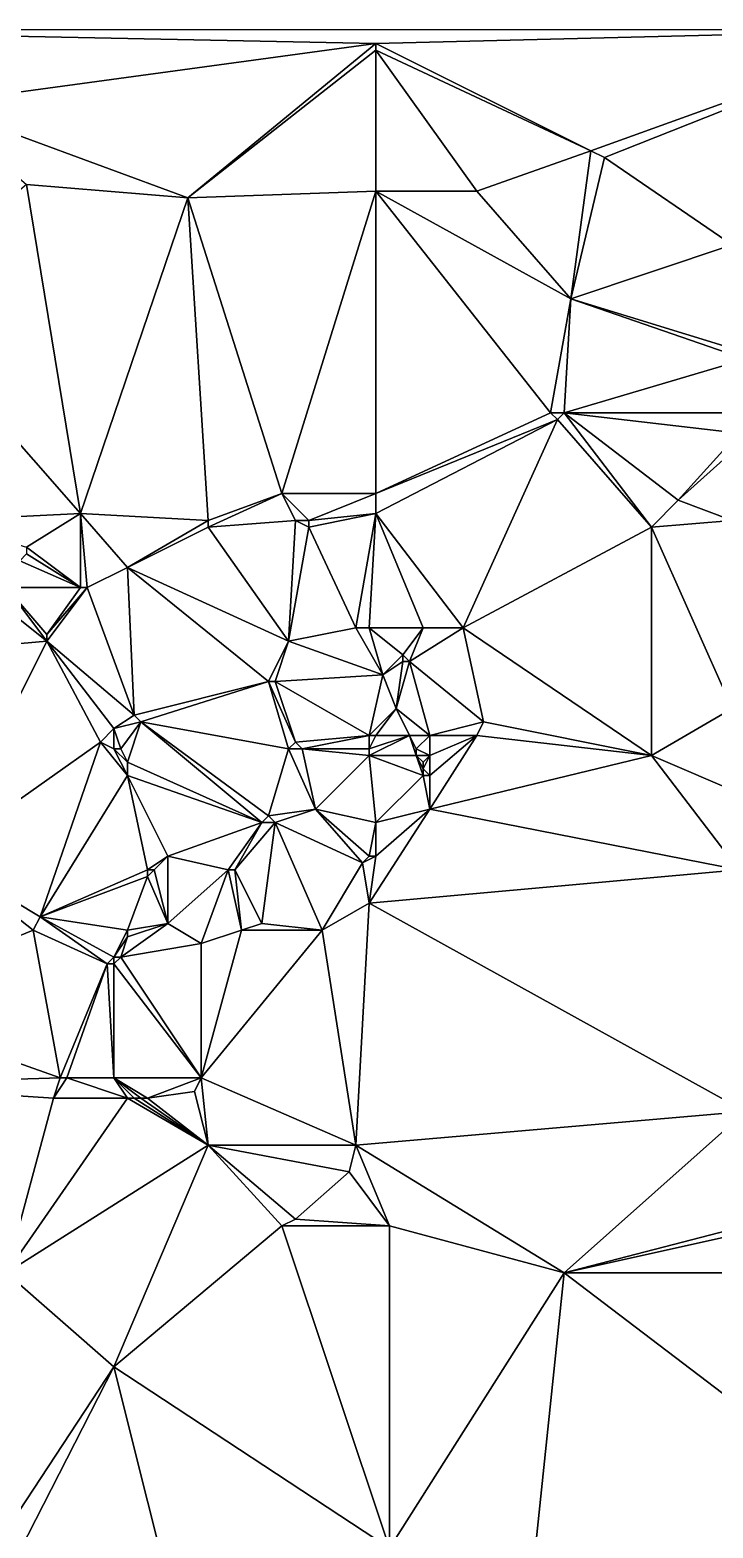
# Model space of a CAD drawing. Extents: x 2679276 to 2679656, y 1246784 to 1247152.
# Drawn here: x 2679507.5 to 2679558.3, y 1247040.2 to 1247151.8 of the extents above; entities that cross this region are included whole.
import ezdxf

# ---------------------------------------------------------------- set-up
doc = ezdxf.new("R2010")
doc.units = 0

msp = doc.modelspace()

# ---------------------------------------------------------------- linework, layer by layer
for points in [[(2679533.25, 1247150.75, 434.85), (2679482.75, 1247151.75, 434.16), (2679500.25, 1247146.25, 435.06)], [(2679482.75, 1247151.75, 434.16), (2679533.25, 1247150.75, 434.85), (2679574.25, 1247151.75, 434.78)], [(2679574.25, 1247151.75, 434.78), (2679533.25, 1247150.75, 434.85), (2679549.25, 1247142.75, 434.75)], [(2679550.25, 1247142.25, 434.72), (2679574.25, 1247151.75, 434.78), (2679549.25, 1247142.75, 434.75)], [(2679559.75, 1247135.75, 434.63), (2679574.25, 1247151.75, 434.78), (2679550.25, 1247142.25, 434.72)], [(2679533.25, 1247150.75, 434.85), (2679500.25, 1247146.25, 435.06), (2679519.25, 1247139.25, 434.84)], [(2679533.25, 1247150.25, 434.89), (2679533.25, 1247150.75, 434.85), (2679519.25, 1247139.25, 434.84)], [(2679533.25, 1247139.75, 435.32), (2679533.25, 1247150.25, 434.89), (2679519.25, 1247139.25, 434.84)], [(2679533.25, 1247150.75, 434.85), (2679533.25, 1247150.25, 434.89), (2679549.25, 1247142.75, 434.75)], [(2679540.75, 1247139.75, 435.42), (2679533.25, 1247150.25, 434.89), (2679533.25, 1247139.75, 435.32)], [(2679533.25, 1247150.25, 434.89), (2679540.75, 1247139.75, 435.42), (2679549.25, 1247142.75, 434.75)], [(2679519.25, 1247139.25, 434.84), (2679500.25, 1247146.25, 435.06), (2679507.25, 1247140.25, 435.11)], [(2679540.75, 1247139.75, 435.42), (2679547.75, 1247131.75, 435.76), (2679549.25, 1247142.75, 434.75)], [(2679550.25, 1247142.25, 434.72), (2679549.25, 1247142.75, 434.75), (2679547.75, 1247131.75, 435.76)], [(2679559.75, 1247135.75, 434.63), (2679550.25, 1247142.25, 434.72), (2679547.75, 1247131.75, 435.76)], [(2679497.25, 1247131.75, 435.53), (2679511.25, 1247115.75, 435.91), (2679507.25, 1247140.25, 435.11)], [(2679519.25, 1247139.25, 434.84), (2679507.25, 1247140.25, 435.11), (2679511.25, 1247115.75, 435.91)], [(2679511.25, 1247115.75, 435.91), (2679520.75, 1247115.25, 435.13), (2679519.25, 1247139.25, 434.84)], [(2679533.25, 1247139.75, 435.32), (2679519.25, 1247139.25, 434.84), (2679526.25, 1247117.25, 435.71)], [(2679520.75, 1247115.25, 435.13), (2679526.25, 1247117.25, 435.71), (2679519.25, 1247139.25, 434.84)], [(2679533.25, 1247139.75, 435.32), (2679526.25, 1247117.25, 435.71), (2679533.25, 1247117.25, 436.07)], [(2679546.25, 1247123.25, 436.13), (2679533.25, 1247139.75, 435.32), (2679533.25, 1247117.25, 436.07)], [(2679540.75, 1247139.75, 435.42), (2679533.25, 1247139.75, 435.32), (2679547.75, 1247131.75, 435.76)], [(2679546.25, 1247123.25, 436.13), (2679547.75, 1247131.75, 435.76), (2679533.25, 1247139.75, 435.32)], [(2679547.75, 1247131.75, 435.76), (2679560.75, 1247127.75, 434.65), (2679559.75, 1247135.75, 434.63)], [(2679497.25, 1247131.75, 435.53), (2679500.75, 1247115.25, 436.16), (2679511.25, 1247115.75, 435.91)], [(2679546.25, 1247123.25, 436.13), (2679547.25, 1247123.25, 436.12), (2679547.75, 1247131.75, 435.76)], [(2679547.25, 1247123.25, 436.12), (2679560.75, 1247127.25, 434.7), (2679547.75, 1247131.75, 435.76)], [(2679560.75, 1247127.75, 434.65), (2679547.75, 1247131.75, 435.76), (2679560.75, 1247127.25, 434.7)], [(2679560.75, 1247127.25, 434.7), (2679547.25, 1247123.25, 436.12), (2679560.75, 1247123.25, 435.72)], [(2679546.25, 1247123.25, 436.13), (2679533.25, 1247117.25, 436.07), (2679546.75, 1247122.75, 436.15)], [(2679546.25, 1247123.25, 436.13), (2679546.75, 1247122.75, 436.15), (2679547.25, 1247123.25, 436.12)], [(2679546.75, 1247122.75, 436.15), (2679553.75, 1247114.75, 436.63), (2679547.25, 1247123.25, 436.12)], [(2679560.25, 1247121.75, 436.12), (2679560.75, 1247123.25, 435.72), (2679547.25, 1247123.25, 436.12)], [(2679555.75, 1247116.75, 436.68), (2679560.25, 1247121.75, 436.12), (2679547.25, 1247123.25, 436.12)], [(2679555.75, 1247116.75, 436.68), (2679547.25, 1247123.25, 436.12), (2679553.75, 1247114.75, 436.63)], [(2679533.25, 1247115.75, 436.16), (2679546.75, 1247122.75, 436.15), (2679533.25, 1247117.25, 436.07)], [(2679539.75, 1247107.25, 436.48), (2679546.75, 1247122.75, 436.15), (2679533.25, 1247115.75, 436.16)], [(2679553.75, 1247114.75, 436.63), (2679546.75, 1247122.75, 436.15), (2679539.75, 1247107.25, 436.48)], [(2679560.25, 1247121.75, 436.12), (2679555.75, 1247116.75, 436.68), (2679560.75, 1247121.25, 436.25)], [(2679559.75, 1247115.25, 436.46), (2679560.75, 1247121.25, 436.25), (2679555.75, 1247116.75, 436.68)], [(2679527.25, 1247115.25, 435.91), (2679526.25, 1247117.25, 435.71), (2679520.75, 1247114.75, 435.14)], [(2679520.75, 1247115.25, 435.13), (2679520.75, 1247114.75, 435.14), (2679526.25, 1247117.25, 435.71)], [(2679533.25, 1247117.25, 436.07), (2679526.25, 1247117.25, 435.71), (2679528.25, 1247115.25, 436)], [(2679526.25, 1247117.25, 435.71), (2679527.25, 1247115.25, 435.91), (2679528.25, 1247115.25, 436)], [(2679533.25, 1247117.25, 436.07), (2679528.25, 1247115.25, 436), (2679533.25, 1247115.75, 436.16)], [(2679555.75, 1247116.75, 436.68), (2679553.75, 1247114.75, 436.63), (2679559.75, 1247115.25, 436.46)], [(2679507.25, 1247113.25, 436.13), (2679511.25, 1247115.75, 435.91), (2679500.75, 1247115.25, 436.16)], [(2679507.25, 1247113.25, 436.13), (2679511.25, 1247110.25, 435.23), (2679511.25, 1247115.75, 435.91)], [(2679520.75, 1247115.25, 435.13), (2679511.25, 1247115.75, 435.91), (2679514.75, 1247111.75, 435.19)], [(2679514.75, 1247111.75, 435.19), (2679511.25, 1247115.75, 435.91), (2679511.75, 1247110.25, 435.22)], [(2679511.25, 1247110.25, 435.23), (2679511.75, 1247110.25, 435.22), (2679511.25, 1247115.75, 435.91)], [(2679520.75, 1247114.75, 435.14), (2679520.75, 1247115.25, 435.13), (2679514.75, 1247111.75, 435.19)], [(2679527.25, 1247115.25, 435.91), (2679520.75, 1247114.75, 435.14), (2679526.75, 1247106.25, 436.35)], [(2679527.25, 1247115.25, 435.91), (2679526.75, 1247106.25, 436.35), (2679528.25, 1247114.75, 436.03)], [(2679528.25, 1247114.75, 436.03), (2679528.25, 1247115.25, 436), (2679527.25, 1247115.25, 435.91)], [(2679528.25, 1247114.75, 436.03), (2679531.75, 1247107.25, 435.89), (2679533.25, 1247115.75, 436.16)], [(2679528.25, 1247114.75, 436.03), (2679533.25, 1247115.75, 436.16), (2679528.25, 1247115.25, 436)], [(2679532.75, 1247107.25, 435.88), (2679533.25, 1247115.75, 436.16), (2679531.75, 1247107.25, 435.89)], [(2679536.75, 1247107.25, 436.48), (2679533.25, 1247115.75, 436.16), (2679532.75, 1247107.25, 435.88)], [(2679536.75, 1247107.25, 436.48), (2679539.75, 1247107.25, 436.48), (2679533.25, 1247115.75, 436.16)], [(2679559.75, 1247115.25, 436.46), (2679553.75, 1247114.75, 436.63), (2679559.75, 1247101.25, 436.82)], [(2679520.75, 1247114.75, 435.14), (2679514.75, 1247111.75, 435.19), (2679526.75, 1247106.25, 436.35)], [(2679531.75, 1247107.25, 435.89), (2679528.25, 1247114.75, 436.03), (2679526.75, 1247106.25, 436.35)], [(2679553.75, 1247114.75, 436.63), (2679539.75, 1247107.25, 436.48), (2679553.75, 1247097.75, 436.97)], [(2679553.75, 1247097.75, 436.97), (2679559.75, 1247101.25, 436.82), (2679553.75, 1247114.75, 436.63)], [(2679511.25, 1247110.25, 435.23), (2679507.25, 1247113.25, 436.13), (2679507.25, 1247112.75, 436.14)], [(2679511.25, 1247110.25, 435.23), (2679506.75, 1247112.25, 436.18), (2679505.75, 1247110.25, 436.28)], [(2679506.75, 1247112.25, 436.18), (2679511.25, 1247110.25, 435.23), (2679507.25, 1247112.75, 436.14)], [(2679514.75, 1247111.75, 435.19), (2679511.75, 1247110.25, 435.22), (2679515.25, 1247100.75, 436.55)], [(2679525.25, 1247103.25, 436.49), (2679514.75, 1247111.75, 435.19), (2679515.25, 1247100.75, 436.55)], [(2679525.25, 1247103.25, 436.49), (2679526.75, 1247106.25, 436.35), (2679514.75, 1247111.75, 435.19)], [(2679497.25, 1247105.25, 436.35), (2679508.75, 1247106.25, 435.87), (2679503.75, 1247110.25, 436.4)], [(2679505.75, 1247110.25, 436.28), (2679503.75, 1247110.25, 436.4), (2679508.75, 1247106.25, 435.87)], [(2679511.25, 1247110.25, 435.23), (2679505.75, 1247110.25, 436.28), (2679508.75, 1247106.75, 435.8)], [(2679505.75, 1247110.25, 436.28), (2679508.75, 1247106.25, 435.87), (2679508.75, 1247106.75, 435.8)], [(2679511.25, 1247110.25, 435.23), (2679508.75, 1247106.75, 435.8), (2679511.75, 1247110.25, 435.22)], [(2679515.25, 1247100.75, 436.55), (2679511.75, 1247110.25, 435.22), (2679508.75, 1247106.25, 435.87)], [(2679508.75, 1247106.25, 435.87), (2679511.75, 1247110.25, 435.22), (2679508.75, 1247106.75, 435.8)], [(2679526.75, 1247106.25, 436.35), (2679533.75, 1247103.75, 436.76), (2679531.75, 1247107.25, 435.89)], [(2679532.75, 1247107.25, 435.88), (2679531.75, 1247107.25, 435.89), (2679533.75, 1247103.75, 436.76)], [(2679536.75, 1247107.25, 436.48), (2679532.75, 1247107.25, 435.88), (2679535.25, 1247105.25, 436.67)], [(2679532.75, 1247107.25, 435.88), (2679533.75, 1247103.75, 436.76), (2679535.25, 1247105.25, 436.67)], [(2679536.75, 1247107.25, 436.48), (2679535.25, 1247105.25, 436.67), (2679535.75, 1247104.75, 436.71)], [(2679541.25, 1247100.25, 436.71), (2679539.75, 1247107.25, 436.48), (2679535.75, 1247104.75, 436.71)], [(2679539.75, 1247107.25, 436.48), (2679536.75, 1247107.25, 436.48), (2679535.75, 1247104.75, 436.71)], [(2679541.25, 1247100.25, 436.71), (2679553.75, 1247097.75, 436.97), (2679539.75, 1247107.25, 436.48)], [(2679497.25, 1247105.25, 436.35), (2679500.75, 1247090.25, 437.56), (2679508.75, 1247106.25, 435.87)], [(2679512.75, 1247098.75, 436.64), (2679508.75, 1247106.25, 435.87), (2679500.75, 1247090.25, 437.56)], [(2679512.75, 1247098.75, 436.64), (2679513.75, 1247099.75, 436.57), (2679508.75, 1247106.25, 435.87)], [(2679513.75, 1247099.75, 436.57), (2679515.25, 1247100.75, 436.55), (2679508.75, 1247106.25, 435.87)], [(2679525.75, 1247103.25, 436.49), (2679526.75, 1247106.25, 436.35), (2679525.25, 1247103.25, 436.49)], [(2679526.75, 1247106.25, 436.35), (2679525.75, 1247103.25, 436.49), (2679533.75, 1247103.75, 436.76)], [(2679535.25, 1247104.75, 436.73), (2679535.25, 1247105.25, 436.67), (2679533.75, 1247103.75, 436.76)], [(2679535.25, 1247104.75, 436.73), (2679535.75, 1247104.75, 436.71), (2679535.25, 1247105.25, 436.67)], [(2679533.75, 1247103.75, 436.76), (2679534.75, 1247101.25, 436.7), (2679535.25, 1247104.75, 436.73)], [(2679535.25, 1247104.75, 436.73), (2679534.75, 1247101.25, 436.7), (2679535.75, 1247104.75, 436.71)], [(2679537.25, 1247099.25, 436.79), (2679535.75, 1247104.75, 436.71), (2679534.75, 1247101.25, 436.7)], [(2679541.25, 1247100.25, 436.71), (2679535.75, 1247104.75, 436.71), (2679537.25, 1247099.25, 436.79)], [(2679515.25, 1247100.75, 436.55), (2679515.75, 1247100.25, 436.59), (2679525.25, 1247103.25, 436.49)], [(2679526.75, 1247098.25, 436.69), (2679525.25, 1247103.25, 436.49), (2679515.75, 1247100.25, 436.59)], [(2679526.75, 1247098.25, 436.69), (2679527.25, 1247098.75, 436.67), (2679525.25, 1247103.25, 436.49)], [(2679525.75, 1247103.25, 436.49), (2679525.25, 1247103.25, 436.49), (2679527.25, 1247098.75, 436.67)], [(2679533.75, 1247103.75, 436.76), (2679525.75, 1247103.25, 436.49), (2679532.75, 1247099.25, 436.18)], [(2679527.25, 1247098.75, 436.67), (2679532.75, 1247099.25, 436.18), (2679525.75, 1247103.25, 436.49)], [(2679533.75, 1247103.75, 436.76), (2679532.75, 1247099.25, 436.18), (2679534.75, 1247101.25, 436.7)], [(2679515.25, 1247100.75, 436.55), (2679513.75, 1247099.75, 436.57), (2679515.75, 1247100.25, 436.59)], [(2679534.75, 1247101.25, 436.7), (2679532.75, 1247099.25, 436.18), (2679533.25, 1247099.25, 436.21)], [(2679535.75, 1247099.25, 436.76), (2679534.75, 1247101.25, 436.7), (2679533.25, 1247099.25, 436.21)], [(2679535.75, 1247099.25, 436.76), (2679537.25, 1247099.25, 436.79), (2679534.75, 1247101.25, 436.7)], [(2679553.75, 1247097.75, 436.97), (2679560.75, 1247094.75, 437.16), (2679559.75, 1247101.25, 436.82)], [(2679512.75, 1247098.75, 436.64), (2679513.75, 1247098.25, 436.67), (2679513.75, 1247099.75, 436.57)], [(2679514.25, 1247098.25, 436.67), (2679515.75, 1247100.25, 436.59), (2679513.75, 1247099.75, 436.57)], [(2679514.25, 1247098.25, 436.67), (2679513.75, 1247099.75, 436.57), (2679513.75, 1247098.25, 436.67)], [(2679514.75, 1247097.25, 436.74), (2679515.75, 1247100.25, 436.59), (2679514.25, 1247098.25, 436.67)], [(2679515.75, 1247100.25, 436.59), (2679514.75, 1247097.25, 436.74), (2679524.75, 1247092.75, 436.55)], [(2679524.75, 1247092.75, 436.55), (2679525.25, 1247093.25, 436.53), (2679515.75, 1247100.25, 436.59)], [(2679526.75, 1247098.25, 436.69), (2679515.75, 1247100.25, 436.59), (2679525.25, 1247093.25, 436.53)], [(2679540.75, 1247099.25, 436.75), (2679541.25, 1247100.25, 436.71), (2679537.25, 1247099.25, 436.79)], [(2679540.75, 1247099.25, 436.75), (2679553.75, 1247097.75, 436.97), (2679541.25, 1247100.25, 436.71)], [(2679508.25, 1247085.75, 437.07), (2679512.75, 1247098.75, 436.64), (2679500.75, 1247090.25, 437.56)], [(2679508.25, 1247085.75, 437.07), (2679514.75, 1247096.25, 436.8), (2679512.75, 1247098.75, 436.64)], [(2679512.75, 1247098.75, 436.64), (2679514.75, 1247096.25, 436.8), (2679513.75, 1247098.25, 436.67)], [(2679526.75, 1247098.25, 436.69), (2679527.75, 1247098.25, 436.7), (2679527.25, 1247098.75, 436.67)], [(2679527.25, 1247098.75, 436.67), (2679527.75, 1247098.25, 436.7), (2679532.75, 1247099.25, 436.18)], [(2679532.75, 1247098.25, 436.1), (2679532.75, 1247099.25, 436.18), (2679527.75, 1247098.25, 436.7)], [(2679532.75, 1247099.25, 436.18), (2679532.75, 1247098.25, 436.1), (2679533.25, 1247099.25, 436.21)], [(2679532.75, 1247098.25, 436.1), (2679535.75, 1247099.25, 436.76), (2679533.25, 1247099.25, 436.21)], [(2679535.75, 1247099.25, 436.76), (2679532.75, 1247097.75, 436.12), (2679536.25, 1247097.75, 436.86)], [(2679532.75, 1247098.25, 436.1), (2679532.75, 1247097.75, 436.12), (2679535.75, 1247099.25, 436.76)], [(2679537.25, 1247099.25, 436.79), (2679535.75, 1247099.25, 436.76), (2679536.25, 1247098.25, 436.84)], [(2679535.75, 1247099.25, 436.76), (2679536.25, 1247097.75, 436.86), (2679536.25, 1247098.25, 436.84)], [(2679537.25, 1247099.25, 436.79), (2679536.25, 1247098.25, 436.84), (2679537.25, 1247097.75, 436.88)], [(2679537.25, 1247097.75, 436.88), (2679540.75, 1247099.25, 436.75), (2679537.25, 1247099.25, 436.79)], [(2679540.75, 1247099.25, 436.75), (2679537.25, 1247097.75, 436.88), (2679537.25, 1247096.25, 436.97)], [(2679537.25, 1247093.75, 437.11), (2679540.75, 1247099.25, 436.75), (2679537.25, 1247096.25, 436.97)], [(2679553.75, 1247097.75, 436.97), (2679540.75, 1247099.25, 436.75), (2679537.25, 1247093.75, 437.11)], [(2679514.75, 1247097.25, 436.74), (2679514.25, 1247098.25, 436.67), (2679513.75, 1247098.25, 436.67)], [(2679514.75, 1247097.25, 436.74), (2679513.75, 1247098.25, 436.67), (2679514.75, 1247096.25, 436.8)], [(2679525.25, 1247093.25, 436.53), (2679528.75, 1247093.75, 436.45), (2679526.75, 1247098.25, 436.69)], [(2679526.75, 1247098.25, 436.69), (2679528.75, 1247093.75, 436.45), (2679527.75, 1247098.25, 436.7)], [(2679532.75, 1247097.75, 436.12), (2679527.75, 1247098.25, 436.7), (2679528.75, 1247093.75, 436.45)], [(2679532.75, 1247097.75, 436.12), (2679532.75, 1247098.25, 436.1), (2679527.75, 1247098.25, 436.7)], [(2679533.25, 1247092.75, 437.1), (2679532.75, 1247097.75, 436.12), (2679528.75, 1247093.75, 436.45)], [(2679532.75, 1247097.75, 436.12), (2679536.75, 1247096.25, 436.96), (2679536.25, 1247097.75, 436.86)], [(2679532.75, 1247097.75, 436.12), (2679533.25, 1247092.75, 437.1), (2679536.75, 1247096.25, 436.96)], [(2679536.25, 1247097.75, 436.86), (2679537.25, 1247097.75, 436.88), (2679536.25, 1247098.25, 436.84)], [(2679536.75, 1247097.25, 436.9), (2679537.25, 1247097.75, 436.88), (2679536.25, 1247097.75, 436.86)], [(2679536.75, 1247096.75, 436.93), (2679536.25, 1247097.75, 436.86), (2679536.75, 1247096.25, 436.96)], [(2679536.75, 1247097.25, 436.9), (2679536.25, 1247097.75, 436.86), (2679536.75, 1247096.75, 436.93)], [(2679537.25, 1247097.75, 436.88), (2679536.75, 1247096.75, 436.93), (2679537.25, 1247096.25, 436.97)], [(2679536.75, 1247096.75, 436.93), (2679537.25, 1247097.75, 436.88), (2679536.75, 1247097.25, 436.9)], [(2679537.25, 1247093.75, 437.11), (2679560.25, 1247089.25, 437.31), (2679553.75, 1247097.75, 436.97)], [(2679560.75, 1247094.75, 437.16), (2679553.75, 1247097.75, 436.97), (2679560.25, 1247089.25, 437.31)], [(2679514.75, 1247097.25, 436.74), (2679514.75, 1247096.25, 436.8), (2679524.75, 1247092.75, 436.55)], [(2679536.75, 1247096.25, 436.96), (2679537.25, 1247096.25, 436.97), (2679536.75, 1247096.75, 436.93)], [(2679508.25, 1247085.75, 437.07), (2679516.25, 1247089.25, 436.61), (2679514.75, 1247096.25, 436.8)], [(2679514.75, 1247096.25, 436.8), (2679516.25, 1247089.25, 436.61), (2679517.75, 1247090.25, 436.6)], [(2679514.75, 1247096.25, 436.8), (2679517.75, 1247090.25, 436.6), (2679524.75, 1247092.75, 436.55)], [(2679537.25, 1247093.75, 437.11), (2679536.75, 1247096.25, 436.96), (2679533.25, 1247092.75, 437.1)], [(2679536.75, 1247096.25, 436.96), (2679537.25, 1247093.75, 437.11), (2679537.25, 1247096.25, 436.97)], [(2679524.75, 1247092.75, 436.55), (2679525.75, 1247092.75, 436.59), (2679525.25, 1247093.25, 436.53)], [(2679528.75, 1247093.75, 436.45), (2679525.25, 1247093.25, 436.53), (2679525.75, 1247092.75, 436.59)], [(2679532.25, 1247089.75, 437.43), (2679528.75, 1247093.75, 436.45), (2679525.75, 1247092.75, 436.59)], [(2679533.25, 1247092.75, 437.1), (2679528.75, 1247093.75, 436.45), (2679532.75, 1247090.25, 437.39)], [(2679532.25, 1247089.75, 437.43), (2679532.75, 1247090.25, 437.39), (2679528.75, 1247093.75, 436.45)], [(2679560.25, 1247089.25, 437.31), (2679537.25, 1247093.75, 437.11), (2679532.75, 1247086.75, 437.54)], [(2679533.25, 1247090.25, 437.36), (2679532.75, 1247086.75, 437.54), (2679537.25, 1247093.75, 437.11)], [(2679533.25, 1247092.75, 437.1), (2679533.25, 1247090.25, 437.36), (2679537.25, 1247093.75, 437.11)], [(2679522.25, 1247089.25, 437.17), (2679524.75, 1247092.75, 436.55), (2679517.75, 1247090.25, 436.6)], [(2679522.75, 1247089.25, 437.17), (2679524.75, 1247092.75, 436.55), (2679522.25, 1247089.25, 437.17)], [(2679524.75, 1247092.75, 436.55), (2679522.75, 1247089.25, 437.17), (2679525.75, 1247092.75, 436.59)], [(2679524.75, 1247085.25, 437.88), (2679525.75, 1247092.75, 436.59), (2679522.75, 1247089.25, 437.17)], [(2679524.75, 1247085.25, 437.88), (2679529.25, 1247084.75, 437.7), (2679525.75, 1247092.75, 436.59)], [(2679532.25, 1247089.75, 437.43), (2679525.75, 1247092.75, 436.59), (2679529.25, 1247084.75, 437.7)], [(2679533.25, 1247090.25, 437.36), (2679533.25, 1247092.75, 437.1), (2679532.75, 1247090.25, 437.39)], [(2679507.75, 1247084.75, 437.19), (2679500.75, 1247090.25, 437.56), (2679494.25, 1247079.25, 437.88)], [(2679508.25, 1247085.75, 437.07), (2679500.75, 1247090.25, 437.56), (2679507.75, 1247084.75, 437.19)], [(2679516.75, 1247089.25, 436.62), (2679517.75, 1247090.25, 436.6), (2679516.25, 1247089.25, 436.61)], [(2679516.75, 1247089.25, 436.62), (2679517.75, 1247085.25, 437.73), (2679517.75, 1247090.25, 436.6)], [(2679522.25, 1247089.25, 437.17), (2679517.75, 1247090.25, 436.6), (2679517.75, 1247085.25, 437.73)], [(2679532.75, 1247086.75, 437.54), (2679532.25, 1247089.75, 437.43), (2679529.25, 1247084.75, 437.7)], [(2679532.75, 1247090.25, 437.39), (2679532.25, 1247089.75, 437.43), (2679533.25, 1247090.25, 437.36)], [(2679532.75, 1247086.75, 437.54), (2679533.25, 1247090.25, 437.36), (2679532.25, 1247089.75, 437.43)], [(2679516.25, 1247089.25, 436.61), (2679508.25, 1247085.75, 437.07), (2679516.25, 1247088.75, 436.68)], [(2679516.25, 1247088.75, 436.68), (2679508.25, 1247085.75, 437.07), (2679514.75, 1247084.75, 437.6)], [(2679516.25, 1247088.75, 436.68), (2679514.75, 1247084.75, 437.6), (2679517.75, 1247085.25, 437.73)], [(2679516.25, 1247088.75, 436.68), (2679517.75, 1247085.25, 437.73), (2679516.75, 1247089.25, 436.62)], [(2679516.75, 1247089.25, 436.62), (2679516.25, 1247089.25, 436.61), (2679516.25, 1247088.75, 436.68)], [(2679520.25, 1247083.75, 437.94), (2679522.25, 1247089.25, 437.17), (2679517.75, 1247085.25, 437.73)], [(2679520.25, 1247083.75, 437.94), (2679523.25, 1247084.75, 437.91), (2679522.25, 1247089.25, 437.17)], [(2679522.75, 1247089.25, 437.17), (2679522.25, 1247089.25, 437.17), (2679523.25, 1247084.75, 437.91)], [(2679523.25, 1247084.75, 437.91), (2679524.75, 1247085.25, 437.88), (2679522.75, 1247089.25, 437.17)], [(2679532.75, 1247086.75, 437.54), (2679560.75, 1247071.25, 437.83), (2679560.25, 1247089.25, 437.31)], [(2679531.75, 1247068.75, 438.13), (2679532.75, 1247086.75, 437.54), (2679529.25, 1247084.75, 437.7)], [(2679560.75, 1247071.25, 437.83), (2679532.75, 1247086.75, 437.54), (2679531.75, 1247068.75, 438.13)], [(2679507.75, 1247084.75, 437.19), (2679513.25, 1247082.25, 437.88), (2679508.25, 1247085.75, 437.07)], [(2679508.25, 1247085.75, 437.07), (2679513.75, 1247082.75, 437.83), (2679514.75, 1247084.75, 437.6)], [(2679513.75, 1247082.75, 437.83), (2679508.25, 1247085.75, 437.07), (2679513.25, 1247082.25, 437.88)], [(2679520.25, 1247083.75, 437.94), (2679517.75, 1247085.25, 437.73), (2679514.25, 1247082.75, 437.85)], [(2679514.75, 1247084.25, 437.67), (2679514.25, 1247082.75, 437.85), (2679517.75, 1247085.25, 437.73)], [(2679514.75, 1247084.25, 437.67), (2679517.75, 1247085.25, 437.73), (2679514.75, 1247084.75, 437.6)], [(2679524.75, 1247085.25, 437.88), (2679523.25, 1247084.75, 437.91), (2679529.25, 1247084.75, 437.7)], [(2679509.75, 1247073.75, 438.13), (2679507.75, 1247084.75, 437.19), (2679494.25, 1247079.25, 437.88)], [(2679507.75, 1247084.75, 437.19), (2679509.75, 1247073.75, 438.13), (2679513.25, 1247082.25, 437.88)], [(2679514.75, 1247084.25, 437.67), (2679514.75, 1247084.75, 437.6), (2679513.75, 1247082.75, 437.83)], [(2679513.75, 1247082.75, 437.83), (2679514.25, 1247082.75, 437.85), (2679514.75, 1247084.25, 437.67)], [(2679531.75, 1247068.75, 438.13), (2679529.25, 1247084.75, 437.7), (2679520.25, 1247073.75, 438.72)], [(2679520.25, 1247083.75, 437.94), (2679520.25, 1247073.75, 438.72), (2679523.25, 1247084.75, 437.91)], [(2679520.25, 1247073.75, 438.72), (2679529.25, 1247084.75, 437.7), (2679523.25, 1247084.75, 437.91)], [(2679520.25, 1247083.75, 437.94), (2679514.25, 1247082.75, 437.85), (2679520.25, 1247073.75, 438.72)], [(2679509.75, 1247073.75, 438.13), (2679510.25, 1247073.75, 438.14), (2679513.25, 1247082.25, 437.88)], [(2679510.25, 1247073.75, 438.14), (2679513.75, 1247073.75, 438.74), (2679513.25, 1247082.25, 437.88)], [(2679513.75, 1247082.25, 437.89), (2679513.75, 1247082.75, 437.83), (2679513.25, 1247082.25, 437.88)], [(2679513.75, 1247082.25, 437.89), (2679513.25, 1247082.25, 437.88), (2679513.75, 1247073.75, 438.74)], [(2679514.25, 1247082.75, 437.85), (2679513.75, 1247082.75, 437.83), (2679513.75, 1247082.25, 437.89)], [(2679514.25, 1247082.75, 437.85), (2679513.75, 1247082.25, 437.89), (2679520.25, 1247073.75, 438.72)], [(2679513.75, 1247073.75, 438.74), (2679520.25, 1247073.75, 438.72), (2679513.75, 1247082.25, 437.89)], [(2679509.75, 1247073.75, 438.13), (2679494.25, 1247079.25, 437.88), (2679493.75, 1247073.25, 439.16)], [(2679509.75, 1247073.75, 438.13), (2679493.75, 1247073.25, 439.16), (2679509.25, 1247072.25, 438.41)], [(2679493.75, 1247073.25, 439.16), (2679505.75, 1247059.25, 439.21), (2679509.25, 1247072.25, 438.41)], [(2679514.75, 1247072.25, 439.06), (2679510.25, 1247073.75, 438.14), (2679509.25, 1247072.25, 438.41)], [(2679509.75, 1247073.75, 438.13), (2679509.25, 1247072.25, 438.41), (2679510.25, 1247073.75, 438.14)], [(2679510.25, 1247073.75, 438.14), (2679514.75, 1247072.25, 439.06), (2679513.75, 1247073.75, 438.74)], [(2679516.25, 1247072.25, 439.01), (2679520.25, 1247073.75, 438.72), (2679513.75, 1247073.75, 438.74)], [(2679515.75, 1247072.25, 439.03), (2679516.25, 1247072.25, 439.01), (2679513.75, 1247073.75, 438.74)], [(2679515.25, 1247072.25, 439.05), (2679515.75, 1247072.25, 439.03), (2679513.75, 1247073.75, 438.74)], [(2679514.75, 1247072.25, 439.06), (2679515.25, 1247072.25, 439.05), (2679513.75, 1247073.75, 438.74)], [(2679520.25, 1247073.75, 438.72), (2679516.25, 1247072.25, 439.01), (2679519.75, 1247072.75, 438.82)], [(2679520.75, 1247068.75, 439.08), (2679520.25, 1247073.75, 438.72), (2679519.75, 1247072.75, 438.82)], [(2679520.75, 1247068.75, 439.08), (2679531.75, 1247068.75, 438.13), (2679520.25, 1247073.75, 438.72)], [(2679505.75, 1247059.25, 439.21), (2679514.75, 1247072.25, 439.06), (2679509.25, 1247072.25, 438.41)], [(2679505.75, 1247059.25, 439.21), (2679520.75, 1247068.75, 439.08), (2679514.75, 1247072.25, 439.06)], [(2679515.25, 1247072.25, 439.05), (2679514.75, 1247072.25, 439.06), (2679520.75, 1247068.75, 439.08)], [(2679515.75, 1247072.25, 439.03), (2679515.25, 1247072.25, 439.05), (2679520.75, 1247068.75, 439.08)], [(2679516.25, 1247072.25, 439.01), (2679515.75, 1247072.25, 439.03), (2679520.75, 1247068.75, 439.08)], [(2679516.25, 1247072.25, 439.01), (2679520.75, 1247068.75, 439.08), (2679519.75, 1247072.75, 438.82)], [(2679560.75, 1247071.25, 437.83), (2679531.75, 1247068.75, 438.13), (2679547.25, 1247059.25, 438.63)], [(2679560.75, 1247071.25, 437.83), (2679547.25, 1247059.25, 438.63), (2679560.75, 1247062.75, 438.91)], [(2679513.75, 1247052.25, 439.33), (2679520.75, 1247068.75, 439.08), (2679505.75, 1247059.25, 439.21)], [(2679520.75, 1247068.75, 439.08), (2679513.75, 1247052.25, 439.33), (2679526.25, 1247062.75, 439.13)], [(2679531.25, 1247066.75, 438.19), (2679531.75, 1247068.75, 438.13), (2679520.75, 1247068.75, 439.08)], [(2679531.25, 1247066.75, 438.19), (2679520.75, 1247068.75, 439.08), (2679527.25, 1247063.25, 439.01)], [(2679526.25, 1247062.75, 439.13), (2679527.25, 1247063.25, 439.01), (2679520.75, 1247068.75, 439.08)], [(2679531.25, 1247066.75, 438.19), (2679534.25, 1247062.75, 438.39), (2679531.75, 1247068.75, 438.13)], [(2679547.25, 1247059.25, 438.63), (2679531.75, 1247068.75, 438.13), (2679534.25, 1247062.75, 438.39)], [(2679534.25, 1247062.75, 438.39), (2679531.25, 1247066.75, 438.19), (2679527.25, 1247063.25, 439.01)], [(2679526.25, 1247062.75, 439.13), (2679534.25, 1247062.75, 438.39), (2679527.25, 1247063.25, 439.01)], [(2679526.25, 1247062.75, 439.13), (2679513.75, 1247052.25, 439.33), (2679534.25, 1247038.75, 439.44)], [(2679534.25, 1247062.75, 438.39), (2679526.25, 1247062.75, 439.13), (2679534.25, 1247038.75, 439.44)], [(2679534.25, 1247062.75, 438.39), (2679534.25, 1247038.75, 439.44), (2679547.25, 1247059.25, 438.63)], [(2679547.25, 1247059.25, 438.63), (2679560.75, 1247062.25, 438.95), (2679560.75, 1247062.75, 438.91)], [(2679547.25, 1247059.25, 438.63), (2679564.25, 1247059.25, 439.25), (2679560.75, 1247062.25, 438.95)], [(2679513.75, 1247052.25, 439.33), (2679505.75, 1247059.25, 439.21), (2679501.25, 1247033.25, 440.11)], [(2679547.25, 1247059.25, 438.63), (2679534.25, 1247038.75, 439.44), (2679544.75, 1247035.25, 439.72)], [(2679544.75, 1247035.25, 439.72), (2679570.25, 1247041.75, 439.67), (2679547.25, 1247059.25, 438.63)], [(2679564.25, 1247059.25, 439.25), (2679547.25, 1247059.25, 438.63), (2679570.25, 1247041.75, 439.67)], [(2679513.75, 1247052.25, 439.33), (2679501.25, 1247033.25, 440.11), (2679503.25, 1247031.75, 440.1)], [(2679503.25, 1247031.75, 440.1), (2679521.25, 1247022.25, 440.18), (2679513.75, 1247052.25, 439.33)], [(2679513.75, 1247052.25, 439.33), (2679521.25, 1247022.25, 440.18), (2679534.25, 1247038.75, 439.44)], [(2679544.75, 1247035.25, 439.72), (2679551.25, 1247025.25, 440.47), (2679570.25, 1247041.75, 439.67)], [(2679572.75, 1247036.25, 439.4), (2679570.25, 1247041.75, 439.67), (2679551.25, 1247025.25, 440.47)]]:
    msp.add_3dface(points)

doc.saveas('drawing.dxf')
